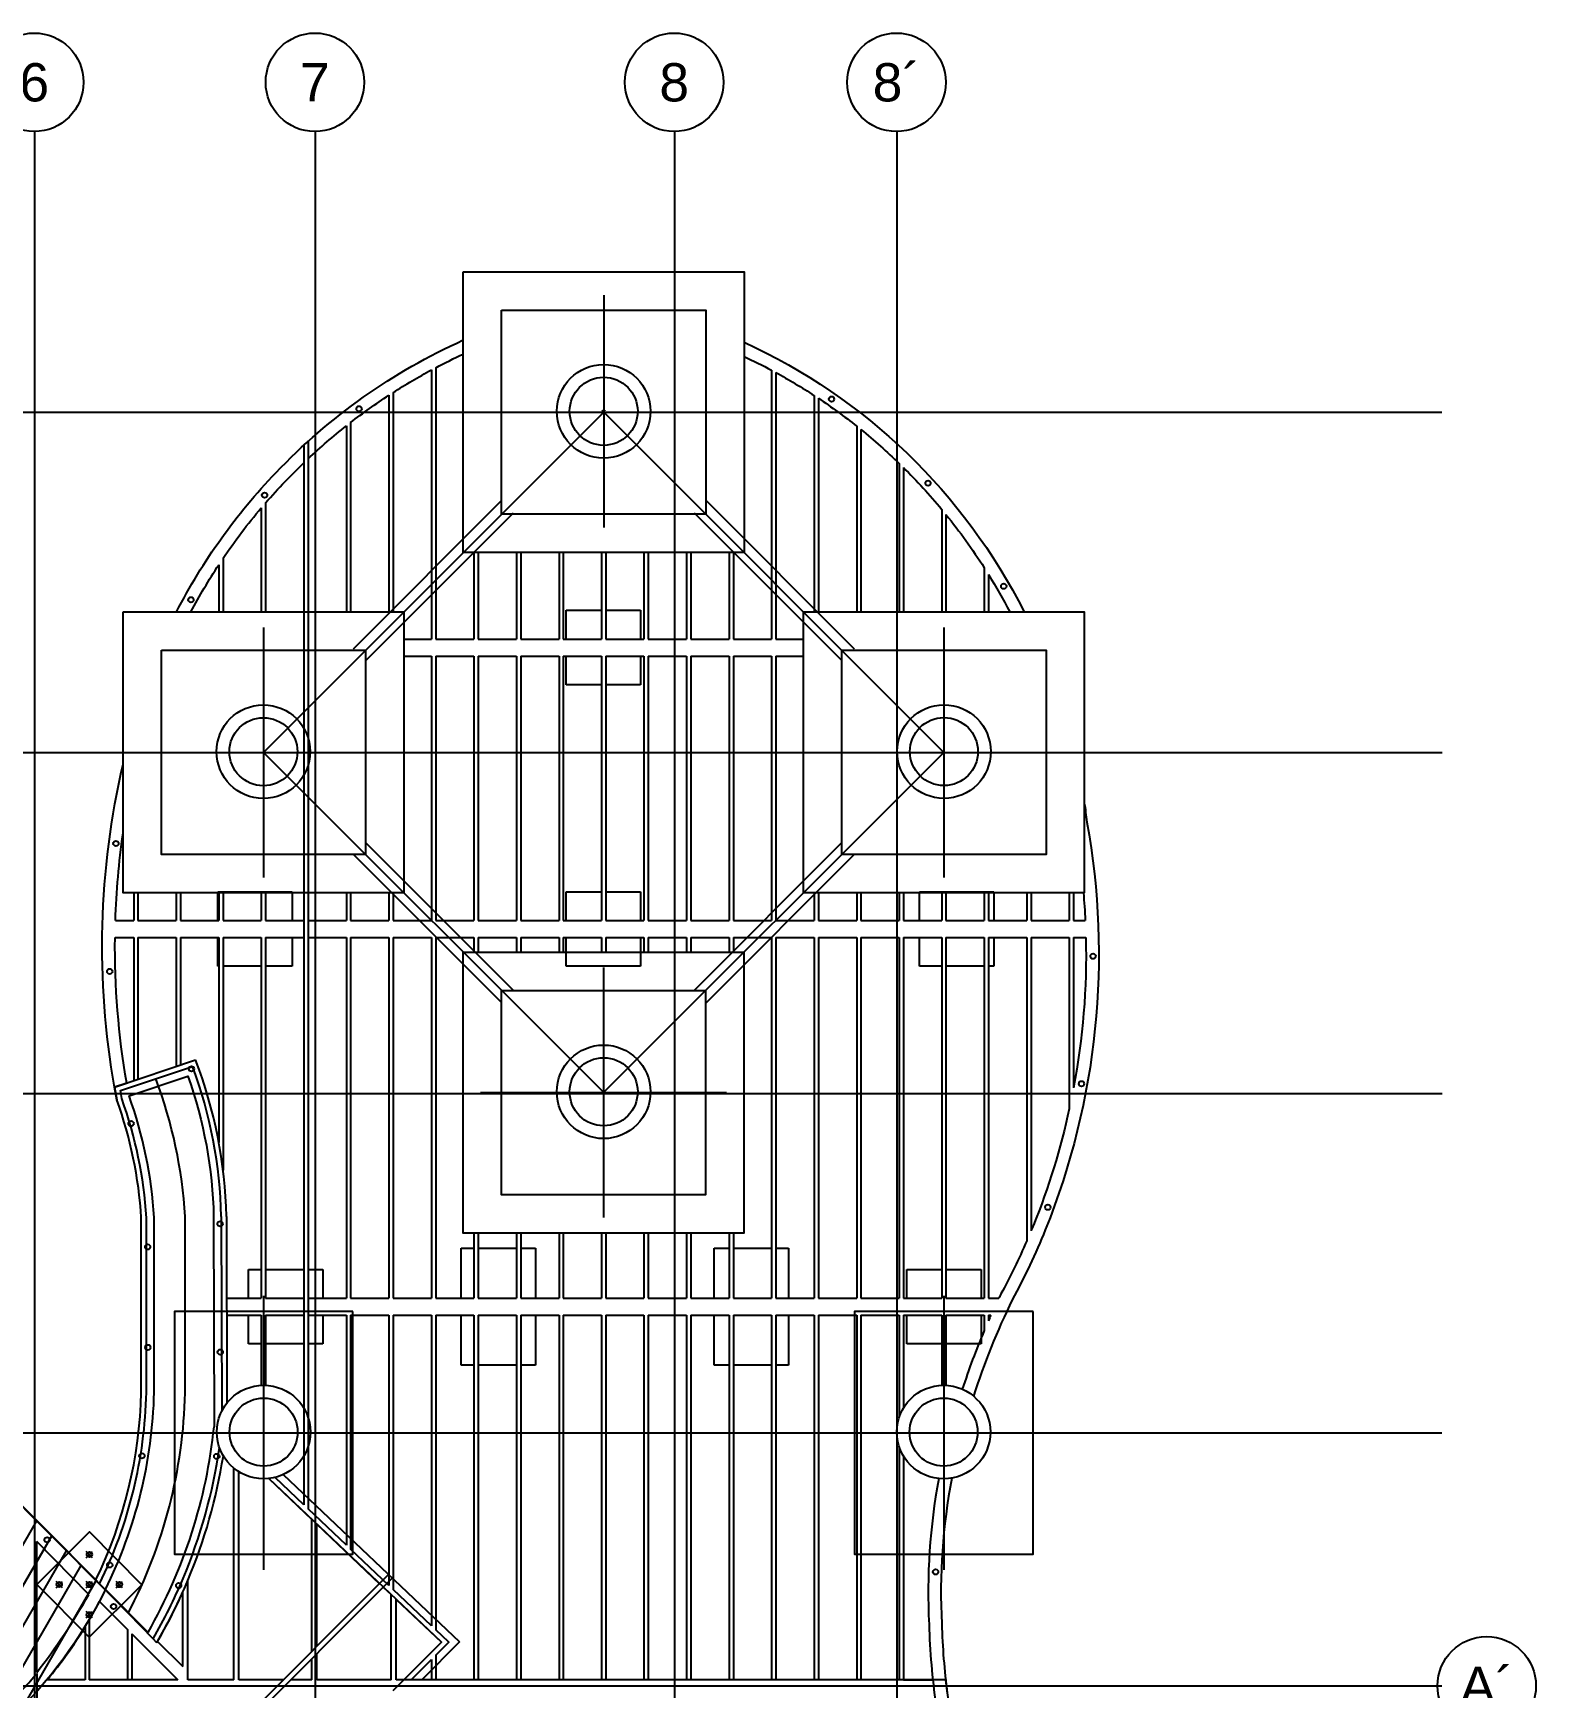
# Model space of a CAD drawing. Header units: millimetres. Extents: x -1367288 to 157996, y -18171 to 61708.
# Drawn here: x 122557 to 157896, y 22767 to 61675 of the extents above; entities that cross this region are included whole.
import ezdxf
from ezdxf.enums import TextEntityAlignment as Align

# ---------------------------------------------------------------- set-up
doc = ezdxf.new("R2010")
doc.units = ezdxf.units.MM
doc.header["$LTSCALE"] = 0.3
doc.linetypes.add('CENTER', pattern=[50.8, 31.75, -6.35, 6.35, -6.35])
for name, color, linetype in [('EE-5', 7, 'Continuous'), ('EE-TEXTO 1', 4, 'Continuous'), ('SIM-CONCRETO', 8, 'Continuous'), ('SIM-COTAS', 1, 'Continuous'), ('SIM-EJES', 8, 'CENTER')]:
    doc.layers.add(name, color=color, linetype=linetype)
doc.styles.add('ARIAL EE', font='arial.ttf')

# ---------------------------------------------------------------- blocks, each defined once
blk = doc.blocks.new('ITEM_1')
at = {"layer": 'EE-5'}
blk.add_circle((0, 0), 3.86, dxfattribs=at)
at = {"layer": 'EE-TEXTO 1', "style": 'ARIAL EE', "flags": 4}
blk.add_attdef('EJE', text='', height=3, dxfattribs=at).set_placement((0, 0), align=Align.MIDDLE_CENTER)

msp = doc.modelspace()

# ---------------------------------------------------------------- hatches: boundary and pattern name
at = {"layer": 'SIM-CONCRETO', "ltscale": 3}
h = msp.add_hatch(dxfattribs=at)
h.set_pattern_fill('ANSI31', color=256, scale=150, angle=15)
edge = h.paths.add_edge_path()
edge.add_arc((114498.5, 29912.2), 10891, 293.57167, 333.63013, ccw=False)
edge.add_line((118853.7, 19930), (114559.1, 29351.4))
edge.add_line((114559.1, 29351.4), (117918.4, 31439.6))
edge.add_line((117918.4, 31439.6), (124256.2, 25074.9))

# ---------------------------------------------------------------- linework, layer by layer
for p, q in [((135974.5, 55514.5), (135974.5, 50049.5)), ((131924.3, 53754.1), (131924.3, 47429)), ((132024.3, 53807.5), (132024.3, 47429)), ((139924.3, 53747.9), (139924.3, 47429)), ((140024.3, 53693.6), (140024.3, 47429)), ((130924.3, 53159.6), (130924.3, 48063.9)), ((131024.3, 53224.3), (131024.3, 48063.9)), ((140924.3, 53153.7), (140924.3, 48063.9)), ((141024.3, 53087.7), (141024.3, 48063.9)), ((127973.4, 44763.9), (135974.5, 52762.7)), ((133276.7, 52762.7), (138847, 52762.7)), ((135974.5, 52762.7), (143976.8, 44763.9)), ((129924.3, 52441.1), (129924.3, 48063.9)), ((130024.3, 52519.2), (130024.3, 48063.9)), ((141924.3, 52432.5), (141924.3, 48063.9)), ((142024.3, 52352.4), (142024.3, 48063.9)), ((128924.3, 52002.4), (128924.3, 27072.5)), ((129024.3, 52093.4), (129024.3, 26977.7)), ((128924.3, 51571.9), (128924.3, 48063.9)), ((129024.3, 51666.7), (129024.3, 48063.9)), ((142924.3, 51556), (142924.3, 48063.9)), ((143024.3, 51458.2), (143024.3, 48063.9)), ((128024.3, 50627.8), (128024.3, 48063.9)), ((130091.2, 47200), (133574.5, 50682.3)), ((138374.5, 50696.5), (141864.1, 47200)), ((127924.3, 50511.3), (127924.3, 48063.9)), ((130373.4, 46916.5), (133856.7, 50398.8)), ((138106.4, 50398.8), (141576.8, 46921.6)), ((143924.3, 50476.9), (143924.3, 48063.9)), ((144024.3, 50355), (144024.3, 48063.9)), ((132924.3, 49462.7), (132924.3, 47429)), ((133024.3, 49462.7), (133024.3, 47429)), ((133924.3, 49462.7), (133924.3, 47429)), ((134024.3, 49462.7), (134024.3, 47429)), ((134924.3, 49462.7), (134924.3, 47429)), ((135024.3, 49462.7), (135024.3, 47429)), ((135924.3, 49462.7), (135924.3, 47429)), ((136024.3, 49462.7), (136024.3, 47429)), ((136918.3, 49462.7), (136918.3, 47429)), ((137018.3, 49462.7), (137018.3, 47429)), ((137924.3, 49462.7), (137924.3, 47429)), ((138024.3, 49462.7), (138024.3, 47429)), ((138924.3, 49462.7), (138924.3, 47429)), ((139024.3, 49462.7), (139024.3, 47429)), ((126924.3, 49175.9), (126924.3, 48063.9)), ((127024.3, 49325.8), (127024.3, 48063.9)), ((144924.3, 49105.4), (144924.3, 48063.9)), ((145024.3, 48946), (145024.3, 48063.9)), ((135090.8, 47429), (135090.8, 48104)), ((135090.8, 48104), (135924.3, 48104)), ((136024.3, 48104), (136840.8, 48104)), ((136840.8, 48104), (136840.8, 47429)), ((127973.4, 47702.8), (127973.4, 41824.9)), ((143976.8, 47702.8), (143976.8, 41824.9)), ((131277.8, 47429), (131924.3, 47429)), ((132024.3, 47429), (132924.3, 47429)), ((133024.3, 47429), (133924.3, 47429)), ((134024.3, 47429), (134924.3, 47429)), ((135024.3, 47429), (135924.3, 47429)), ((136024.3, 47429), (136918.3, 47429)), ((137018.3, 47429), (137924.3, 47429)), ((138024.3, 47429), (138924.3, 47429)), ((139024.3, 47429), (139924.3, 47429)), ((140024.3, 47429), (140681.3, 47429)), ((131277.8, 47029), (131924.3, 47029)), ((131924.3, 47029), (131924.3, 40808.1)), ((132024.3, 47029), (132024.3, 40808.1)), ((132024.3, 47029), (132924.3, 47029)), ((132924.3, 47029), (132924.3, 40808.1)), ((133024.3, 47029), (133024.3, 40808.1)), ((133024.3, 47029), (133924.3, 47029)), ((133924.3, 47029), (133924.3, 40808.1)), ((134024.3, 47029), (134024.3, 40808.1)), ((134024.3, 47029), (134924.3, 47029)), ((134924.3, 47029), (134924.3, 40808.1)), ((135024.3, 47029), (135024.3, 40808.1)), ((135024.3, 47029), (135924.3, 47029)), ((135090.8, 46354), (135090.8, 47029)), ((135924.3, 47029), (135924.3, 40808.1)), ((136024.3, 47029), (136024.3, 40808.1)), ((136024.3, 47029), (136918.3, 47029)), ((136840.8, 47029), (136840.8, 46354)), ((136918.3, 47029), (136918.3, 40808.1)), ((137018.3, 47029), (137018.3, 40808.1)), ((137018.3, 47029), (137924.3, 47029)), ((137924.3, 47029), (137924.3, 40808.1)), ((138024.3, 47029), (138024.3, 40808.1)), ((138024.3, 47029), (138924.3, 47029)), ((138924.3, 47029), (138924.3, 40808.1)), ((139024.3, 47029), (139024.3, 40808.1)), ((139024.3, 47029), (139924.3, 47029)), ((139924.3, 47029), (139924.3, 40808.1)), ((140024.3, 47029), (140024.3, 40808.1)), ((140024.3, 47029), (140681.3, 47029)), ((135924.3, 46354), (135090.8, 46354)), ((136840.8, 46354), (136024.3, 46354)), ((125080.1, 44763.9), (130866.6, 44763.9)), ((127973.4, 44763.9), (135974.5, 36765)), ((135972.7, 36762.7), (143976.8, 44763.9)), ((141083.6, 44763.9), (146870.1, 44763.9)), ((130373.4, 42647.4), (133856.7, 39165)), ((138106.4, 39165), (141576.8, 42642.3)), ((130091.2, 42363.9), (133574.5, 38881.5)), ((138374.5, 38867.4), (141864.1, 42363.9)), ((124924.3, 41463.9), (124924.3, 40808.1)), ((125024.3, 41463.9), (125024.3, 40808.1)), ((125924.3, 41463.9), (125924.3, 40808.1)), ((126024.3, 41463.9), (126024.3, 40808.1)), ((126900.8, 41483.1), (128650.8, 41483.1)), ((126900.8, 40808.1), (126900.8, 41483.1)), ((126924.3, 41463.9), (126924.3, 40808.1)), ((127024.3, 41463.9), (127024.3, 40808.1)), ((127924.3, 41463.9), (127924.3, 40808.1)), ((128024.3, 41463.9), (128024.3, 40808.1)), ((128650.8, 41483.1), (128650.8, 40808.1)), ((128924.3, 41463.9), (128924.3, 40808.1)), ((129024.3, 41463.9), (129024.3, 40808.1)), ((129924.3, 41463.9), (129924.3, 40808.1)), ((130024.3, 41463.9), (130024.3, 40808.1)), ((130924.3, 41463.9), (130924.3, 40808.1)), ((131024.3, 41463.9), (131024.3, 40808.1)), ((135090.8, 41483.1), (135924.3, 41483.1)), ((135090.8, 40808.1), (135090.8, 41483.1)), ((136024.3, 41483.1), (136840.8, 41483.1)), ((136840.8, 41483.1), (136840.8, 40808.1)), ((140924.3, 41463.9), (140924.3, 40808.1)), ((141024.3, 41463.9), (141024.3, 40808.1)), ((141924.3, 41463.9), (141924.3, 40808.1)), ((142024.3, 41463.9), (142024.3, 40808.1)), ((142924.3, 41463.9), (142924.3, 40808.1)), ((143024.3, 41463.9), (143024.3, 40808.1)), ((143400.8, 41483.1), (145150.8, 41483.1)), ((143400.8, 40808.1), (143400.8, 41483.1)), ((143924.3, 41463.9), (143924.3, 40808.1)), ((144024.3, 41463.9), (144024.3, 40808.1)), ((144924.3, 41463.9), (144924.3, 40808.1)), ((145024.3, 41463.9), (145024.3, 40808.1)), ((145150.8, 41483.1), (145150.8, 40808.1)), ((145924.3, 41463.9), (145924.3, 40808.1)), ((146024.3, 41463.9), (146024.3, 40808.1)), ((146924.3, 41463.9), (146924.3, 40808.1)), ((147024.3, 41463.9), (147024.3, 40808.1)), ((124493, 40808.1), (124924.3, 40808.1)), ((125024.3, 40808.1), (125924.3, 40808.1)), ((126024.3, 40808.1), (126924.3, 40808.1)), ((127024.3, 40808.1), (127924.3, 40808.1)), ((128024.3, 40808.1), (128924.3, 40808.1)), ((129024.3, 40808.1), (129924.3, 40808.1)), ((130024.3, 40808.1), (130924.3, 40808.1)), ((131024.3, 40808.1), (131924.3, 40808.1)), ((132024.3, 40808.1), (132924.3, 40808.1)), ((133024.3, 40808.1), (133924.3, 40808.1)), ((134024.3, 40808.1), (134924.3, 40808.1)), ((135024.3, 40808.1), (135924.3, 40808.1)), ((136024.3, 40808.1), (136918.3, 40808.1)), ((137018.3, 40808.1), (137924.3, 40808.1)), ((138024.3, 40808.1), (138924.3, 40808.1)), ((139024.3, 40808.1), (139924.3, 40808.1)), ((140024.3, 40808.1), (140924.3, 40808.1)), ((141024.3, 40808.1), (141924.3, 40808.1)), ((142024.3, 40808.1), (142924.3, 40808.1)), ((143024.3, 40808.1), (143924.3, 40808.1)), ((144024.3, 40808.1), (144924.3, 40808.1)), ((145024.3, 40808.1), (145924.3, 40808.1)), ((146024.3, 40808.1), (146924.3, 40808.1)), ((147024.3, 40808.1), (147298.9, 40808.1)), ((124484.2, 40408.1), (124924.3, 40408.1)), ((124924.3, 40408.1), (124924.3, 37042.8)), ((125024.3, 40408.1), (125024.3, 37076.4)), ((125024.3, 40408.1), (125924.3, 40408.1)), ((125924.3, 40408.1), (125924.3, 37378.6)), ((126024.3, 40408.1), (126024.3, 37412.2)), ((126024.3, 40408.1), (126924.3, 40408.1)), ((126900.8, 39733.1), (126900.8, 40408.1)), ((126924.3, 40408.1), (126924.3, 35592.2)), ((127024.3, 40408.1), (127024.3, 34940)), ((127024.3, 40408.1), (127924.3, 40408.1)), ((127924.3, 40408.1), (127924.3, 31929)), ((128024.3, 40408.1), (128024.3, 31929)), ((128024.3, 40408.1), (128924.3, 40408.1)), ((128650.8, 40408.1), (128650.8, 39733.1)), ((128924.3, 40408.1), (128924.3, 31929)), ((129024.3, 40408.1), (129024.3, 31929)), ((129024.3, 40408.1), (129924.3, 40408.1)), ((129924.3, 40408.1), (129924.3, 31929)), ((130024.3, 40408.1), (130024.3, 31929)), ((130024.3, 40408.1), (130924.3, 40408.1)), ((130924.3, 40408.1), (130924.3, 31929)), ((131024.3, 40408.1), (131024.3, 31929)), ((131024.3, 40408.1), (131924.3, 40408.1)), ((131924.3, 40408.1), (131924.3, 31929)), ((132024.3, 40408.1), (132024.3, 31929)), ((132024.3, 40408.1), (132924.3, 40408.1)), ((132924.3, 40408.1), (132924.3, 40062.7)), ((133024.3, 40408.1), (133024.3, 40062.7)), ((133024.3, 40408.1), (133924.3, 40408.1)), ((133924.3, 40408.1), (133924.3, 40062.7)), ((134024.3, 40408.1), (134024.3, 40062.7)), ((134024.3, 40408.1), (134924.3, 40408.1)), ((134924.3, 40408.1), (134924.3, 40062.7)), ((135024.3, 40408.1), (135024.3, 40062.7)), ((135024.3, 40408.1), (135924.3, 40408.1)), ((135090.8, 39733.1), (135090.8, 40408.1)), ((135924.3, 40408.1), (135924.3, 40062.7)), ((136024.3, 40408.1), (136024.3, 40062.7)), ((136024.3, 40408.1), (136918.3, 40408.1)), ((136840.8, 40408.1), (136840.8, 39733.1)), ((136918.3, 40408.1), (136918.3, 40062.7)), ((137018.3, 40408.1), (137018.3, 40062.7)), ((137018.3, 40408.1), (137924.3, 40408.1)), ((137924.3, 40408.1), (137924.3, 40062.7)), ((138024.3, 40408.1), (138024.3, 40062.7)), ((138024.3, 40408.1), (138924.3, 40408.1)), ((138924.3, 40408.1), (138924.3, 40062.7)), ((139024.3, 40408.1), (139024.3, 40062.7)), ((139024.3, 40408.1), (139924.3, 40408.1)), ((139924.3, 40408.1), (139924.3, 31929)), ((140024.3, 40408.1), (140024.3, 31929)), ((140024.3, 40408.1), (140924.3, 40408.1)), ((140924.3, 40408.1), (140924.3, 31929)), ((141024.3, 40408.1), (141024.3, 31929)), ((141024.3, 40408.1), (141924.3, 40408.1)), ((141924.3, 40408.1), (141924.3, 31929)), ((142024.3, 40408.1), (142024.3, 31929)), ((142024.3, 40408.1), (142924.3, 40408.1)), ((142924.3, 40408.1), (142924.3, 31929)), ((143024.3, 40408.1), (143024.3, 31929)), ((143024.3, 40408.1), (143924.3, 40408.1)), ((143400.8, 39733.1), (143400.8, 40408.1)), ((143924.3, 40408.1), (143924.3, 31929)), ((144024.3, 40408.1), (144024.3, 31929)), ((144024.3, 40408.1), (144924.3, 40408.1)), ((144924.3, 40408.1), (144924.3, 31929)), ((145024.3, 40408.1), (145024.3, 31929)), ((145024.3, 40408.1), (145924.3, 40408.1)), ((145150.8, 40408.1), (145150.8, 39733.1)), ((145924.3, 40408.1), (145924.3, 33277.4)), ((146024.3, 40408.1), (146024.3, 33511.3)), ((146024.3, 40408.1), (146924.3, 40408.1)), ((146924.3, 40408.1), (146924.3, 36382)), ((147024.3, 40408.1), (147024.3, 36874.2)), ((147024.3, 40408.1), (147312.7, 40408.1)), ((126924.3, 39733.1), (126900.8, 39733.1)), ((127924.3, 39733.1), (127024.3, 39733.1)), ((128650.8, 39733.1), (128024.3, 39733.1)), ((136840.8, 39733.1), (135090.8, 39733.1)), ((135972.7, 39701.7), (135972.7, 33823.8)), ((143924.3, 39733.1), (143400.8, 39733.1)), ((144924.3, 39733.1), (144024.3, 39733.1)), ((145150.8, 39733.1), (145024.3, 39733.1)), ((124472.5, 36891.1), (126379.2, 37531.3)), ((124472.5, 36891.1), (126379.2, 37531.3)), ((124758.9, 36987.3), (124472.5, 36891.1)), ((124472.5, 36891.1), (124527.2, 36592.8)), ((124527.2, 36592.8), (124472.5, 36891.1)), ((133079.4, 36762.7), (138866, 36762.7)), ((126132.9, 29705.5), (126132.9, 33849.8)), ((126983.2, 33852.4), (126992.2, 29268.9)), ((127103.2, 33852.6), (127111.8, 29459.3)), ((127103.2, 33852.6), (127111.8, 29459.3)), ((132924.3, 33462.7), (132924.3, 31929)), ((133024.3, 33462.7), (133024.3, 31929)), ((133924.3, 33462.7), (133924.3, 31929)), ((134024.3, 33462.7), (134024.3, 31929)), ((134924.3, 33462.7), (134924.3, 31929)), ((135024.3, 33462.7), (135024.3, 31929)), ((135924.3, 33462.7), (135924.3, 31929)), ((136024.3, 33462.7), (136024.3, 31929)), ((136918.3, 33462.7), (136918.3, 31929)), ((137018.3, 33462.7), (137018.3, 31929)), ((137924.3, 33462.7), (137924.3, 31929)), ((138024.3, 33462.7), (138024.3, 31929)), ((138924.3, 33462.7), (138924.3, 31929)), ((139024.3, 33462.7), (139024.3, 31929)), ((132621.3, 31929), (132621.3, 33104)), ((132621.3, 33104), (132924.3, 33104)), ((133024.3, 33104), (133924.3, 33104)), ((134024.3, 33104), (134371.3, 33104)), ((134371.3, 33104), (134371.3, 31929)), ((138571.3, 31929), (138571.3, 33104)), ((138571.3, 33104), (138924.3, 33104)), ((139024.3, 33104), (139924.3, 33104)), ((140024.3, 33104), (140321.3, 33104)), ((140321.3, 33104), (140321.3, 31929)), ((127621.3, 31929), (127621.3, 32604)), ((127621.3, 32604), (127924.3, 32604)), ((128024.3, 32604), (128924.3, 32604)), ((129024.3, 32604), (129371.3, 32604)), ((129371.3, 32604), (129371.3, 31929)), ((143101.3, 31929), (143101.3, 32604)), ((143101.3, 32604), (143924.3, 32604)), ((144024.3, 32604), (144851.3, 32604)), ((144851.3, 32604), (144851.3, 31929)), ((127107, 31929), (127924.3, 31929)), ((127978.9, 31985.7), (127978.9, 25543.3)), ((128024.3, 31929), (128924.3, 31929)), ((129024.3, 31929), (129924.3, 31929)), ((130024.3, 31929), (130924.3, 31929)), ((131024.3, 31929), (131924.3, 31929)), ((132024.3, 31929), (132924.3, 31929)), ((133024.3, 31929), (133924.3, 31929)), ((134024.3, 31929), (134924.3, 31929)), ((135024.3, 31929), (135924.3, 31929)), ((136024.3, 31929), (136918.3, 31929)), ((137018.3, 31929), (137924.3, 31929)), ((138024.3, 31929), (138924.3, 31929)), ((139024.3, 31929), (139924.3, 31929)), ((140024.3, 31929), (140924.3, 31929)), ((141024.3, 31929), (141924.3, 31929)), ((142024.3, 31929), (142924.3, 31929)), ((143024.3, 31929), (143924.3, 31929)), ((143970.8, 31985.8), (143970.8, 25543.5)), ((144024.3, 31929), (144924.3, 31929)), ((145024.3, 31929), (145267.1, 31929)), ((127107.7, 31529), (127924.3, 31529)), ((127621.3, 30854), (127621.3, 31529)), ((127924.3, 31529), (127924.3, 29880.7)), ((128024.3, 31529), (128924.3, 31529)), ((128024.3, 31529), (128024.3, 29881.1)), ((128924.3, 31529), (128924.3, 29343.7)), ((129024.3, 31529), (129024.3, 29123.2)), ((129024.3, 31529), (129924.3, 31529)), ((129371.3, 31529), (129371.3, 30854)), ((129924.3, 31529), (129924.3, 26124.4)), ((130024.3, 31529), (130024.3, 26029.5)), ((130024.3, 31529), (130924.3, 31529)), ((130924.3, 31529), (130924.3, 25176.2)), ((131024.3, 31529), (131024.3, 25081.4)), ((131024.3, 31529), (131924.3, 31529)), ((131924.3, 31529), (131924.3, 24228.1)), ((132024.3, 31529), (132024.3, 24133.3)), ((132024.3, 31529), (132924.3, 31529)), ((132621.3, 30354), (132621.3, 31529)), ((132924.3, 31529), (132924.3, 22959.9)), ((133024.3, 31529), (133024.3, 22959.9)), ((133024.3, 31529), (133924.3, 31529)), ((133924.3, 31529), (133924.3, 22959.9)), ((134024.3, 31529), (134024.3, 22959.9)), ((134024.3, 31529), (134924.3, 31529)), ((134371.3, 31529), (134371.3, 30354)), ((134924.3, 31529), (134924.3, 22959.9)), ((135024.3, 31529), (135024.3, 22959.9)), ((135024.3, 31529), (135924.3, 31529)), ((135924.3, 31529), (135924.3, 22959.9)), ((136024.3, 31529), (136024.3, 22959.9)), ((136024.3, 31529), (136918.3, 31529)), ((136918.3, 31529), (136918.3, 22959.9)), ((137018.3, 31529), (137018.3, 22959.9)), ((137018.3, 31529), (137924.3, 31529)), ((137924.3, 31529), (137924.3, 22959.9)), ((138024.3, 31529), (138024.3, 22959.9)), ((138024.3, 31529), (138924.3, 31529)), ((138571.3, 30354), (138571.3, 31529)), ((138924.3, 31529), (138924.3, 22959.9)), ((139024.3, 31529), (139024.3, 22959.9)), ((139024.3, 31529), (139924.3, 31529)), ((139924.3, 31529), (139924.3, 22959.9)), ((140024.3, 31529), (140024.3, 22959.9)), ((140024.3, 31529), (140924.3, 31529)), ((140321.3, 31529), (140321.3, 30354)), ((140924.3, 31529), (140924.3, 22959.9)), ((141024.3, 31529), (141024.3, 22959.9)), ((141024.3, 31529), (141924.3, 31529)), ((141924.3, 31529), (141924.3, 22959.9)), ((142024.3, 31529), (142024.3, 22959.9)), ((142024.3, 31529), (142924.3, 31529)), ((142924.3, 31529), (142924.3, 29130.4)), ((143024.3, 31529), (143024.3, 29347.8)), ((143024.3, 31529), (143924.3, 31529)), ((143101.3, 30854), (143101.3, 31529)), ((143924.3, 31529), (143924.3, 29881.2)), ((144024.3, 31529), (144024.3, 29880.6)), ((144024.3, 31529), (144924.3, 31529)), ((144851.3, 31529), (144851.3, 30854)), ((144924.3, 31529), (144924.3, 31169.8)), ((145024.3, 31529), (145024.3, 31401.4)), ((145024.3, 31529), (145081, 31529)), ((117918.4, 31439.6, -2.7), (124032.9, 25304.9, 0)), ((127924.3, 30854), (127621.3, 30854)), ((128924.3, 30854), (128024.3, 30854)), ((129371.3, 30854), (129024.3, 30854)), ((143924.3, 30854), (143101.3, 30854)), ((144851.3, 30854), (144024.3, 30854)), ((132924.3, 30354), (132621.3, 30354)), ((133924.3, 30354), (133024.3, 30354)), ((134371.3, 30354), (134024.3, 30354)), ((138924.3, 30354), (138571.3, 30354)), ((139924.3, 30354), (139024.3, 30354)), ((140321.3, 30354), (140024.3, 30354)), ((125299.7, 28764.5), (130658, 28764.5)), ((141291.7, 28764.7), (146650, 28764.7)), ((142924.3, 28433.7), (142924.3, 22959.9)), ((143024.3, 28216.3), (143024.3, 22959.9)), ((127275.4, 22959.7), (127275.4, 27936.1)), ((127395.4, 22959.7), (127395.4, 27849.3)), ((128437.3, 27782.2), (132587.7, 23847.1)), ((129112.2, 23624.1), (129112.2, 26728.9)), ((129232.2, 23744.1), (129232.2, 26615.1)), ((123869.6, 24965.3), (122642.2, 26212.5, -0.5)), ((122642.2, 23129.3), (122642.2, 26212.5)), ((124121.8, 25213.3), (124032.9, 25304.9)), ((126195.4, 22959.7), (126195.4, 25293.2)), ((127395.4, 21907), (130918.1, 25430.2)), ((127395.4, 21737.3), (131003, 25345.4)), ((124121.8, 25213.3), (124792.2, 24522.6)), ((124258.2, 25078.9, 0.1), (125260.9, 24072.9, 0.5)), ((126075.4, 23266.7), (126075.4, 25016.8)), ((130975.4, 22959.7), (130975.4, 24962.4)), ((124792.2, 24522.6), (125379.1, 23917.9)), ((131095.4, 22959.7), (131095.4, 24848.6)), ((123778.6, 24200.1), (123778.6, 22959.7)), ((124778.6, 24137.2), (124778.6, 22959.7)), ((124878.6, 24037.4), (124878.6, 22959.7)), ((124878.6, 24037.4), (125958.6, 22959.7)), ((125465.9, 23828.4), (125379.1, 23917.9)), ((125483, 23857.9), (126075.4, 23266.7)), ((132587.7, 23847.1), (131701.3, 22959.7)), ((129112.2, 22959.7), (129112.2, 23454.4)), ((129232.2, 22959.7), (129232.2, 23574.4)), ((131924.3, 23437.7), (131924.3, 22959.9)), ((132024.3, 23537.8), (132024.3, 22959.9)), ((122642.5, 23106.9), (122642.5, 12553.6)), ((131027.8, 22709.9), (131277.5, 22959.9)), ((143024.3, 22959.9), (143713.8, 22959.9))]:
    msp.add_line(p, q, dxfattribs=at)
at = {"layer": 'SIM-CONCRETO', "ltscale": 3, "extrusion": (-0.000195979, 0.000248988, 1)}
for p, q in [((123807.1, 25829.2, -1.9), (123956.2, 25977.8, -1.9)), ((123955.9, 25828.9, -1.8), (123807.3, 25978, -1.9)), ((123098.8, 25123.2, -1.8), (123247.9, 25271.8, -1.8)), ((123247.6, 25123, -1.8), (123099, 25272.1, -1.9)), ((123805.9, 25122.1, -1.7), (123955, 25270.7, -1.7)), ((123954.7, 25121.8, -1.7), (123806.2, 25270.9, -1.7)), ((124513, 25120.9, -1.6), (124662.1, 25269.5, -1.6)), ((124661.9, 25120.7, -1.5), (124513.3, 25269.8, -1.6)), ((123804.7, 24415, -1.5), (123953.8, 24563.6, -1.5)), ((123953.6, 24414.7, -1.5), (123805, 24563.8, -1.6))]:
    msp.add_line(p, q, dxfattribs=at)
at = {"layer": 'SIM-CONCRETO', "ltscale": 3}
for points in [[(132674.5, 56062.7), (139274.5, 56062.7), (139274.5, 49462.7), (132674.5, 49462.7)], [(133574.5, 55162.7), (138374.5, 55162.7), (138374.5, 50362.7), (133574.5, 50362.7)], [(124673.4, 48063.9), (131273.4, 48063.9), (131273.4, 41463.9), (124673.4, 41463.9)], [(140676.8, 48063.9), (147276.8, 48063.9), (147276.8, 41463.9), (140676.8, 41463.9)], [(125573.4, 47163.9), (130373.4, 47163.9), (130373.4, 42363.9), (125573.4, 42363.9)], [(141576.8, 47163.9), (146376.8, 47163.9), (146376.8, 42363.9), (141576.8, 42363.9)], [(132672.7, 40062.7), (139272.7, 40062.7), (139272.7, 33462.7), (132672.7, 33462.7)], [(133572.7, 39162.7), (138372.7, 39162.7), (138372.7, 34362.7), (133572.7, 34362.7)], [(124527.2, 36592.8), (124527.2, 36592.8)], [(130078.9, 31614.5), (125878.9, 31614.5), (125878.9, 25914.5), (130078.9, 25914.5)], [(146070.8, 31614.7), (141870.8, 31614.7), (141870.8, 25914.7), (146070.8, 25914.7)]]:
    msp.add_lwpolyline(points, close=True, dxfattribs=at)
for points in [[(125928, 48063.9, -0.0725201), (128267.1, 51338.4, -0.0964823), (132674.5, 54459.4)], [(132024.3, 53807.5, -0.0131244), (132674.5, 54129.5, -0.0131244)], [(139274.5, 54405.4, -0.1703326), (145861.2, 48063.9)], [(131024.3, 53224.3, -0.018894), (131924.3, 53754.1)], [(139274.5, 54074.8, -0.0134633), (139924.3, 53747.9)], [(140024.3, 53693.6, -0.0194294), (140924.3, 53153.7)], [(130024.3, 52519.2, -0.0199841), (130924.3, 53159.6)], [(141024.3, 53087.7, -0.0206099), (141924.3, 52432.5)], [(129024.3, 51666.7, -0.0214822), (129924.3, 52441.1)], [(142024.3, 52352.4, -0.0222518), (142924.3, 51556)], [(128024.3, 50627.8, -0.0124854), (128483.8, 51130.9, -0.0112742), (128924.3, 51571.9)], [(143024.3, 51458.2, -0.0246564), (143924.3, 50476.9)], [(127024.3, 49325.8, -0.0272897), (127924.3, 50511.3)], [(144024.3, 50355, -0.0285209), (144924.3, 49105.4)], [(126266.4, 48063.9, -0.0236852), (126924.3, 49175.9)], [(145024.3, 48946, -0.0187715), (145524.3, 48063.9, -0.0187715)], [(124472.5, 36891.1, -0.1008671), (124673.4, 44489.5)], [(147276.8, 43579, -0.0077675), (147336.7, 43124.6, -0.1417928), (146359.1, 33536.2, -0.027006), (145584, 31895.1, 0.0355317), (144670.4, 29628.3, 0.0355317)], [(124493, 40808.1, -0.0275028), (124673.4, 42860.3, -0.0275028)], [(147255.8, 41463.9, -0.009645), (147298.9, 40808.1)], [(124759.8, 36987.6, -0.0458753), (124484.2, 40408.1)], [(147312.7, 40408.1, -0.052177), (147024.3, 36874.2)], [(124121.8, 25213.3, 0.1080841), (125222.6, 29716.4), (125222.6, 33821.5, 0.0702877), (124643.4, 36624.1), (124609.3, 36810.4), (126307.7, 37380.8)], [(124258.2, 25078.9, 0.1095298), (125404.4, 29714.2), (125404.4, 33827.3, 0.0705164), (124813.3, 36688.9), (126198.2, 37153.9, -0.0791119), (126803.1, 33848.9), (126812.7, 28909.2), (126812.7, 28909.2)], [(124032.9, 25304.9, 0.1070314), (125102.6, 29717.9), (125102.6, 33817.7, 0.0704361), (124527.2, 36592.8, 0.0699443)], [(124032.9, 25304.9, 0.1070314), (125102.6, 29717.9), (125102.6, 33817.7, 0.0704361), (124527.2, 36592.8, 0.0699443)], [(146924.3, 36382, -0.0420492), (146081.1, 33648.9, -0.0022546), (146024.3, 33511.3)], [(145924.3, 33277.4, -0.0209805), (145317.1, 32032.3, 0.0016379), (145267.1, 31929)], [(145081, 31529, 0.0019926), (145024.3, 31401.4)], [(144924.3, 31169.8, 0.0210336), (144407.6, 29790.2, 0.0210336)], [(143854, 27688, 0.0589206), (143625.3, 24260.7, 0.0286524), (143788.5, 22366)], [(144161.4, 27699.3, 0.0601612), (143925.1, 24272.6, 0.0238619), (144052.7, 22632.6, 0.0201829)], [(123878.6, 24366.2, 0.0111539), (124119, 24795.4), (124778.6, 24137.2)], [(122893.7, 22959.7, 0.0345827), (123778.6, 24200.1, 0.0345827)], [(102887.5, 23854.6, 0.0664546), (105448.1, 21305.7, 0.1072046), (110302.4, 19021.6, 0.227931), (120739.4, 21306, 0.0214993), (122340.4, 22759.4, 0.0107328), (122642.5, 23106.9)], [(144015.6, 22959.7, 0.1288963), (146971.6, 15236.3, 0.0420162), (148830.8, 13229.8, -0.1001558), (151744.7, 9693.4, -0.1410288), (152242.7, 6005.6, -0.178384), (150931.8, 3401.5, -0.4333344), (142946.1, 4680.9, 0.1037818), (141121.1, 6776.7, 0.0202088), (139163.3, 8194.2), (134694.5, 10598.4, 0.0793253), (125912.7, 12767.6, 0.0400439), (122161.3, 12485.7)]]:
    msp.add_lwpolyline(points, format="xyb", dxfattribs=at)
msp.add_lwpolyline([(124256.2, 25074.9, -0.17659), (118853.7, 19930), (114559.1, 29351.4), (117918.4, 31439.6)], format="xyb", close=True, dxfattribs=at)
for points in [[(131277.5, 22959.9), (132157.8, 23841.3), (128099.9, 27688.7)], [(128099.9, 27688.7), (129112.2, 26728.9)], [(128924.3, 27072.5), (128246.5, 27715.1)], [(129924.3, 26124.4), (129024.3, 26977.7)], [(129232.2, 26615.1), (130705.9, 25217.9)], [(130924.3, 25176.2), (130024.3, 26029.5)], [(130793, 25135.3), (130975.4, 24962.4)], [(131924.3, 24228.1), (131024.3, 25081.4)], [(131095.4, 24848.6), (132157.8, 23841.3), (131277.3, 22959.7)], [(123878.6, 24366.2), (123878.6, 22959.7)], [(132024.3, 23537.8), (132329.8, 23843.6), (132024.3, 24133.3)], [(131447.1, 22959.9), (131924.3, 23437.7)], [(123778.6, 22959.7), (122893.7, 22959.7)], [(125453.5, 22959.7), (123878.6, 22959.7)], [(124778.6, 22959.7), (123878.6, 22959.7)], [(125958.6, 22959.7), (124878.6, 22959.7)], [(127275.4, 22959.7), (126195.4, 22959.7)], [(128447.9, 22959.7), (127395.4, 22959.7)], [(129112.2, 22959.7), (128617.6, 22959.7)], [(130975.4, 22959.7), (129232.2, 22959.7)], [(144015.6, 22959.7), (131095.4, 22959.7)], [(131924.3, 22959.9), (131447.1, 22959.9)], [(131924.3, 22959.9), (131701.7, 22959.9)], [(132924.3, 22959.9), (132024.3, 22959.9)], [(132924.3, 22959.9), (132024.3, 22959.9)], [(133924.3, 22959.9), (133024.3, 22959.9)], [(133924.3, 22959.9), (133024.3, 22959.9)], [(134924.3, 22959.9), (134024.3, 22959.9)], [(134924.3, 22959.9), (134024.3, 22959.9)], [(135924.3, 22959.9), (135024.3, 22959.9)], [(135924.3, 22959.9), (135024.3, 22959.9)], [(136918.3, 22959.9), (136024.3, 22959.9)], [(136918.3, 22959.9), (136024.3, 22959.9)], [(137924.3, 22959.9), (137018.3, 22959.9)], [(137924.3, 22959.9), (137018.3, 22959.9)], [(138924.3, 22959.9), (138024.3, 22959.9)], [(138924.3, 22959.9), (138024.3, 22959.9)], [(139924.3, 22959.9), (139024.3, 22959.9)], [(139924.3, 22959.9), (139024.3, 22959.9)], [(140924.3, 22959.9), (140024.3, 22959.9)], [(140924.3, 22959.9), (140024.3, 22959.9)], [(141924.3, 22959.9), (141024.3, 22959.9)], [(141924.3, 22959.9), (141024.3, 22959.9)], [(142924.3, 22959.9), (142024.3, 22959.9)], [(142924.3, 22959.9), (142024.3, 22959.9)]]:
    msp.add_lwpolyline(points, dxfattribs=at)
at = {"layer": 'SIM-CONCRETO', "ltscale": 3, "extrusion": (-0.000195979, 0.000248988, 1), "elevation": -19.7}
msp.add_lwpolyline([(123878.4, 23958.9), (125117.9, 25194.3), (123882.5, 26433.8), (122643, 25198.4)], close=True, dxfattribs=at)
at = {"layer": 'SIM-CONCRETO', "ltscale": 3}
for centre, radius in [((135974.5, 52782), 1100), ((135974.5, 52782), 800), ((141333.1, 53070.2), 62.5), ((130221.8, 52843.7), 62.5), ((135974.5, 52782), 26), ((143601.2, 51093.2), 62.5), ((128002.3, 50811.7), 62.5), ((145381.5, 48667.6), 62.5), ((126268.4, 48352.6), 62.5), ((127973.3, 44779.3), 1100), ((127973.3, 44779.3), 800), ((143976.7, 44781.9), 1100), ((143976.7, 44781.9), 800), ((124505.8, 42622), 62.5), ((147483.4, 39970.6), 62.5), ((124358.4, 39613.9), 62.5), ((135974.5, 36782.8), 1100), ((126282.7, 37323.7), 62.5), ((135974.5, 36782.8), 800), ((147211.1, 36971.9), 62.5), ((124860.5, 36035.5), 62.5), ((146419.6, 34066.8), 62.5), ((126953.5, 33677.8), 62.5), ((125251.6, 33136.3), 62.5), ((125255.7, 30773.6), 62.5), ((126959.4, 30662.9), 62.5), ((127978.5, 28782), 1100), ((127978.5, 28782), 800), ((143967.7, 28782.1), 1100), ((143967.7, 28782.1), 800), ((125116.4, 28222.6), 62.5), ((126874.9, 28211.7), 62.5), ((122886, 26249.8), 62.5), ((124359.6, 25656.9), 62.5), ((143780.8, 25495.2), 62.5), ((125980.5, 25173.1), 62.5), ((124451.5, 24681.5), 62.5)]:
    msp.add_circle(centre, radius, dxfattribs=at)
at = {"layer": 'SIM-CONCRETO', "ltscale": 3, "extrusion": (-0.000195979, 0.000248988, 1)}
for centre in [(123881.6, 25903.5, -19.7), (123173.3, 25197.6, -19.7), (123880.4, 25196.4, -19.7), (124587.6, 25195.2, -19.7), (123879.3, 24489.3, -19.7)]:
    msp.add_circle(centre, 62.5, dxfattribs=at)
at = {"layer": 'SIM-CONCRETO', "ltscale": 3}
for centre, radius, start, end in [((116276.6, 33618.9), 10709.1, 1.23603, 20.55803), ((116121.7, 33602), 10984.3, 1.30744, 20.96051), ((116121.7, 33602), 10984.3, 1.30744, 20.96051), ((115014, 33173), 11139.4, 3.48318, 20.58758), ((114378.1, 29981.3), 11758, 332.33799, 358.65625), ((114578.7, 30167.6, 1.1), 12298.6, 330.29308, 354.12691), ((114455.2, 30225.6), 12614.3, 337.2114, 351.77267), ((114455.2, 30225.6), 12734.3, 337.2114, 350.95293), ((114455.2, 30225.6), 12734.3, 337.2114, 350.95293), ((114455.2, 30225.6), 12614.3, 329.99669, 337.2114), ((114455.2, 30225.6), 12734.3, 329.84342, 337.2114), ((110908.5, 32301.6), 14893.4, 321.98485, 330.48902), ((114455.2, 30225.6), 12734.3, 329.99669, 335.85551)]:
    msp.add_arc(centre, radius, start, end, dxfattribs=at)
at = {"layer": 'SIM-EJES'}
for p, q in [((122592.5, 59360.8), (122592.5, -11168.8)), ((129192.5, 59360.8), (129192.5, -11168.8)), ((137640.6, 59360.8), (137640.6, -11168.8)), ((142865.6, 59360.8), (142865.6, -11168.8)), ((74962.7, 52762.7), (155681.7, 52762.7)), ((74971.9, 44763.9), (155690.9, 44763.9)), ((74971.9, 36744.7), (155690.9, 36744.7)), ((74962.7, 28764.7), (155681.7, 28764.7)), ((74962.7, 22815.8), (155681.7, 22815.8))]:
    msp.add_line(p, q, dxfattribs=at)

# ---------------------------------------------------------------- block references
at = {"layer": 'SIM-COTAS'}
ref = msp.add_blockref('ITEM_1', (122585.7, 60517.9), dxfattribs=dict(at, xscale=300, yscale=300, zscale=300, rotation=180))
ref.add_attrib('EJE', '6', dxfattribs={"layer": 'EE-TEXTO 1', "height": 900, "style": 'ARIAL EE', "flags": 4}).set_placement((122585.3, 60518.1), align=Align.MIDDLE_CENTER)
ref = msp.add_blockref('ITEM_1', (129185.7, 60517.9), dxfattribs=dict(at, xscale=300, yscale=300, zscale=300, rotation=180))
ref.add_attrib('EJE', '7', dxfattribs={"layer": 'EE-TEXTO 1', "height": 900, "style": 'ARIAL EE', "flags": 4}).set_placement((129185.3, 60518.1), align=Align.MIDDLE_CENTER)
ref = msp.add_blockref('ITEM_1', (137633.8, 60517.9), dxfattribs=dict(at, xscale=300, yscale=300, zscale=300, rotation=180))
ref.add_attrib('EJE', '8', dxfattribs={"layer": 'EE-TEXTO 1', "height": 900, "style": 'ARIAL EE', "flags": 4}).set_placement((137633.4, 60518.1), align=Align.MIDDLE_CENTER)
ref = msp.add_blockref('ITEM_1', (142858.8, 60517.9), dxfattribs=dict(at, xscale=300, yscale=300, zscale=300, rotation=180))
ref.add_attrib('EJE', '8´', dxfattribs={"layer": 'EE-TEXTO 1', "height": 900, "style": 'ARIAL EE', "flags": 4}).set_placement((142858.4, 60518.1), align=Align.MIDDLE_CENTER)
ref = msp.add_blockref('ITEM_1', (156738.9, 22815.8), dxfattribs=dict(at, xscale=300, yscale=300, zscale=300, rotation=180))
ref.add_attrib('EJE', 'A´', dxfattribs={"layer": 'EE-TEXTO 1', "height": 900, "style": 'ARIAL EE', "flags": 4}).set_placement((156738.5, 22816.1), align=Align.MIDDLE_CENTER)

doc.saveas('drawing.dxf')
